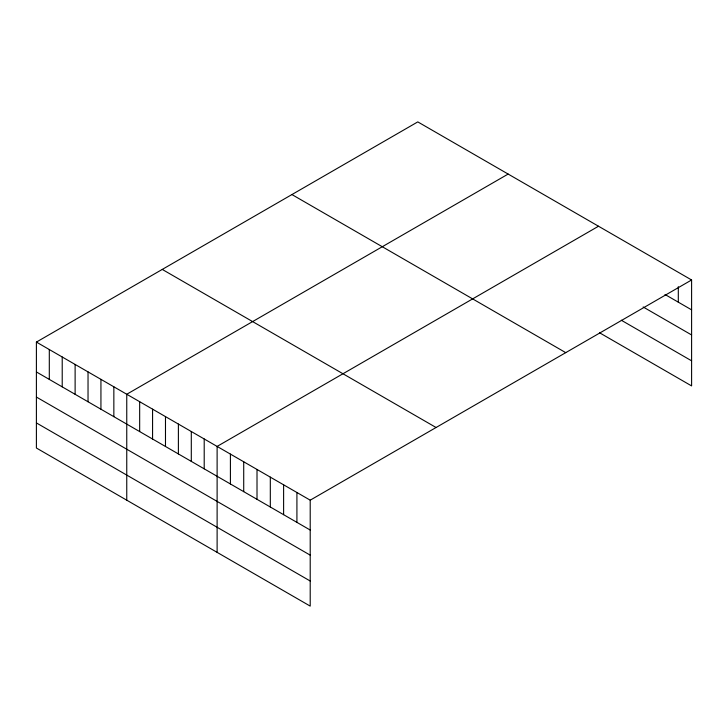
<?xml version="1.0" encoding="UTF-8"?>
<svg xmlns="http://www.w3.org/2000/svg" width="728" height="728" viewBox="0 0 728 728"><rect width="100%" height="100%" fill="white"/><g stroke="black" fill="none" stroke-linecap="round" stroke-linejoin="round"><path stroke-width="1.09" d="M36.4 342.087L310.21 500.172L310.21 606.106L36.4 448.02L36.4 342.087L417.79 121.894L691.6 279.98L691.6 385.913L599.453 332.714M508.144 174.065L126.754 394.257L126.754 500.191M598.507 226.226L217.117 446.419L217.117 552.361M310.21 500.172L691.6 279.98M665.001 294.485L691.6 309.846M643.152 306.979L691.6 334.953M621.303 320.229L691.6 360.815M291.928 194.558L565.738 352.643M162.262 269.424L436.072 427.509M36.4 371.953L310.21 530.039M36.4 397.06L310.21 555.145M36.4 422.923L310.21 581.008M678.305 286.677L678.305 302.166M296.915 492.492L296.915 522.358M283.611 484.812L283.611 514.687M270.316 477.131L270.316 507.007M257.011 469.46L257.011 499.326M243.716 461.779L243.716 491.646M230.412 454.099L230.412 483.965M204.204 438.966L204.204 468.841M191.3 431.513L191.3 461.388M178.387 424.06L178.387 453.935M165.483 416.607L165.483 446.482M152.571 409.163L152.571 439.029M139.667 401.71L139.667 431.577M113.85 386.805L113.85 416.671M100.937 379.352L100.937 409.218M88.033 371.899L88.033 401.765M75.121 364.446L75.121 394.312M62.217 356.993L62.217 386.859M49.304 349.54L49.304 379.406"/></g></svg>
